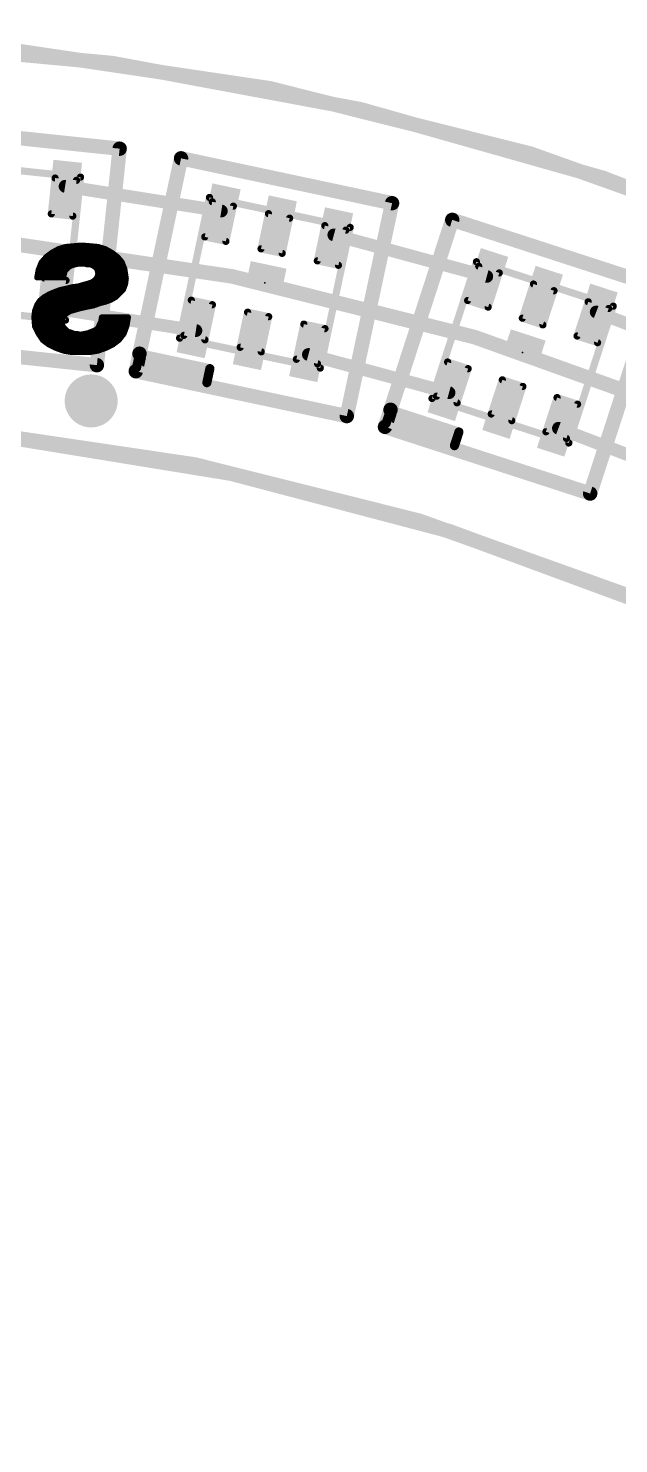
# Model space of a CAD drawing. Extents: x -10 to 92, y -62 to 76.
# Drawn here: x 42.18 to 50.39, y 56.62 to 76.3 of the extents above; entities that cross this region are included whole.
import ezdxf

# ---------------------------------------------------------------- set-up
doc = ezdxf.new("R2010")
doc.units = 0
for name, color, linetype in [('1', 12, 'CONTINUOUS'), ('16', 132, 'CONTINUOUS'), ('18', 110, 'CONTINUOUS'), ('20', 53, 'CONTINUOUS'), ('21', 41, 'CONTINUOUS'), ('22', 40, 'CONTINUOUS'), ('23', 53, 'CONTINUOUS'), ('51', 53, 'CONTINUOUS')]:
    doc.layers.add(name, color=color, linetype=linetype)

# ---------------------------------------------------------------- blocks, each defined once
blk = doc.blocks.new('RECT')
blk.add_solid([(-0.5, -0.5), (0.5, -0.5), (-0.5, 0.5), (0.5, 0.5)])
blk = doc.blocks.new('ROUNDV')
at = {"const_width": 0.5}
blk.add_lwpolyline([(0, -0.25, 1), (0, 0.25, 1), (0, -0.25)], format="xyb", dxfattribs=at)

msp = doc.modelspace()

# ---------------------------------------------------------------- linework, layer by layer
at = {"layer": '1'}
for points, const_width in [([(38.1, 76.2, 2.4142), (76.2, 38.1)], 0.2032), ([(76.2, 38.1, 0.4142), (38.1, 76.2)], 0.2032), ([(42.6973, 74.1481, 1), (42.6834, 74.0603)], 0.0889), ([(44.8558, 73.7172, 1), (44.8697, 73.805)], 0.0889), ([(38.1, 73.533, 2.4142), (73.533, 38.1)], 0.2032), ([(73.533, 38.1, 0.4142), (38.1, 73.533)], 0.2032), ([(46.4394, 73.4714, 1), (46.4161, 73.3856)], 0.0889), ([(48.5427, 72.8084, 1), (48.5659, 72.8941)], 0.0889), ([(42.5196, 72.4574, 1), (42.5057, 72.3696)], 0.0889), ([(50.0919, 72.3983, 1), (50.0601, 72.3153)], 0.0889), ([(44.5024, 72.0544, 1), (44.5162, 72.1422)], 0.0889), ([(46.086, 71.8085, 1), (46.0627, 71.7227)], 0.0889), ([(48.0173, 71.1916, 1), (48.0406, 71.2773)], 0.0889), ([(49.5665, 70.7815, 1), (49.5348, 70.6985)], 0.0889)]:
    msp.add_lwpolyline(points, format="xyb", dxfattribs=dict(at, const_width=const_width))
at = {"layer": '1', "const_width": 0.1778}
for points in [[(44.8627, 73.7611), (42.6903, 74.1042)], [(48.5543, 72.8513), (46.4278, 73.4285)], [(44.5093, 72.0983), (42.5126, 72.4135)], [(50.076, 72.3568), (52.1294, 71.5717)], [(46.0743, 71.7656), (48.029, 71.2345)], [(51.4379, 70.0186), (49.5507, 70.74)]]:
    msp.add_lwpolyline(points, dxfattribs=at)
at = {"layer": '16', "const_width": 0.2032}
msp.add_lwpolyline([(0, 38.1, 2.4142), (38.1, 76.2)], format="xyb", dxfattribs=at)
at = {"layer": '20', "const_width": 0.2032}
for points in [[(62.3824, 67.4624, 0.359), (13.8176, 67.4624)], [(70.612, 41.91, 0.3492), (41.91, 70.612)]]:
    msp.add_lwpolyline(points, format="xyb", dxfattribs=at)
at = {"layer": '21'}
for points, const_width in [([(38.1, 0, 1), (38.1, 76.2, 1), (38.1, 0)], 0.2032), ([(43.4989, 74.6225, 1), (43.3995, 74.633)], 0.1), ([(43.444, 74.578, 1), (43.4544, 74.6775)], 0.1), ([(44.3132, 74.5425, 1), (44.2924, 74.4447)], 0.1), ([(44.3517, 74.4832, 1), (44.2539, 74.504)], 0.1), ([(47.2861, 73.8594, 1), (47.1883, 73.8802)], 0.1), ([(47.2268, 73.8209, 1), (47.2476, 73.9187)], 0.1), ([(48.0894, 73.6857, 1), (48.0585, 73.5906)], 0.1), ([(48.1215, 73.6227, 1), (48.0264, 73.6536)], 0.1), ([(43.7743, 71.7669, 1), (43.6765, 71.7876)], 0.1), ([(43.732, 71.8083, 1), (43.7188, 71.7462)], 0.0635), ([(43.7565, 71.7706, 1), (43.6944, 71.7838)], 0.0635), ([(43.0831, 71.6226, 1), (43.1825, 71.6121)], 0.1), ([(43.1276, 71.5676, 1), (43.138, 71.6671)], 0.1), ([(43.6904, 71.6127, 1), (43.6772, 71.5506)], 0.0635), ([(43.6765, 71.7876, 1), (43.7743, 71.7669)], 0.1), ([(43.809, 71.6897, 1), (43.7958, 71.6276)], 0.0635), ([(43.6838, 71.5816, 1), (43.663, 71.4838)], 0.1), ([(43.6245, 71.5431, 1), (43.7223, 71.5223)], 0.1), ([(43.6528, 71.5882, 1), (43.7149, 71.575)], 0.0635), ([(44.6517, 71.4781, 1), (44.7138, 71.4649)], 0.0635), ([(44.7138, 71.4649, 1), (44.6517, 71.4781)], 0.0635), ([(44.7346, 71.5627, 1), (44.6725, 71.5759)], 0.0635), ([(44.6762, 71.4405, 1), (44.6894, 71.5026)], 0.0635), ([(44.697, 71.5383, 1), (44.7102, 71.6004)], 0.0635), ([(44.6309, 71.3803, 1), (44.693, 71.3671)], 0.0635), ([(44.6554, 71.3426, 1), (44.6686, 71.4048)], 0.0635), ([(47.1683, 71.0126, 1), (47.2634, 70.9817)], 0.1), ([(47.2634, 70.9817, 1), (47.1683, 71.0126)], 0.1), ([(47.2256, 71.0273, 1), (47.206, 70.9669)], 0.0635), ([(47.246, 70.9873, 1), (47.1856, 71.0069)], 0.0635), ([(38.1, 5.334, 1), (38.1, 70.866, 1), (38.1, 5.334)], 0.2032), ([(46.559, 70.9194, 1), (46.6568, 70.8986)], 0.1), ([(46.5975, 70.8601, 1), (46.6183, 70.9579)], 0.1), ([(47.154, 70.8069, 1), (47.1231, 70.7118)], 0.1), ([(47.1638, 70.8371, 1), (47.1442, 70.7767)], 0.0635), ([(47.2898, 70.9013, 1), (47.2702, 70.8409)], 0.0635), ([(47.091, 70.7748, 1), (47.1861, 70.7439)], 0.1), ([(47.1238, 70.8167, 1), (47.1842, 70.7971)], 0.0635), ([(48.1971, 70.6783, 1), (48.1367, 70.6979)], 0.0635), ([(48.1571, 70.6579, 1), (48.1767, 70.7183)], 0.0635), ([(48.0749, 70.5077, 1), (48.1353, 70.4881)], 0.0635), ([(48.0953, 70.4677, 1), (48.1149, 70.5281)], 0.0635), ([(48.1058, 70.6028, 1), (48.1662, 70.5832)], 0.0635), ([(48.1662, 70.5832, 1), (48.1058, 70.6028)], 0.0635), ([(48.1262, 70.5628, 1), (48.1458, 70.6232)], 0.0635), ([(49.9442, 69.8477, 1), (50.0393, 69.8168)], 0.1), ([(49.9763, 69.7847, 1), (50.0072, 69.8798)], 0.1)]:
    msp.add_lwpolyline(points, format="xyb", dxfattribs=dict(at, const_width=const_width))
for points, const_width in [([(43.4492, 74.6278), (40.4656, 74.9413)], 0.2), ([(43.1328, 71.6173), (43.4492, 74.6278)], 0.2), ([(44.3028, 74.4936), (43.7254, 71.7772)], 0.2), ([(47.2372, 73.8698), (44.3028, 74.4936)], 0.2), ([(46.6079, 70.909), (47.2372, 73.8698)], 0.2), ([(48.074, 73.6382), (47.2158, 70.9971)], 0.2), ([(50.9271, 72.7111), (48.074, 73.6382)], 0.2), ([(49.9917, 69.8323), (50.9271, 72.7111)], 0.2), ([(40.1492, 71.9309), (43.1328, 71.6173)], 0.2), ([(43.7254, 71.7772), (43.6734, 71.5327)], 0.2), ([(43.6838, 71.5816), (43.7254, 71.7772)], 0.127), ([(43.7254, 71.7772), (44.7036, 71.5693)], 0.127), ([(44.662, 71.3737), (43.6838, 71.5816)], 0.127), ([(43.8024, 71.6586), (44.6828, 71.4715)], 0.127), ([(43.6734, 71.5327), (46.6079, 70.909)], 0.2), ([(44.6828, 71.4715), (44.662, 71.3737)], 0.127), ([(44.7036, 71.5693), (44.6828, 71.4715)], 0.127), ([(47.2158, 70.9971), (47.1386, 70.7593)], 0.2), ([(47.154, 70.8069), (47.2158, 70.9971)], 0.127), ([(47.2158, 70.9971), (48.1669, 70.6881)], 0.127), ([(47.1386, 70.7593), (49.9917, 69.8323)], 0.2), ([(48.1051, 70.4979), (47.154, 70.8069)], 0.127), ([(47.28, 70.8711), (48.136, 70.593)], 0.127), ([(48.1669, 70.6881), (48.136, 70.593)], 0.127), ([(48.136, 70.593), (48.1051, 70.4979)], 0.127)]:
    msp.add_lwpolyline(points, dxfattribs=dict(at, const_width=const_width))
at = {"layer": '22', "const_width": 0.0762}
for points in [[(42.509, 73.185), (42.429, 73.125)], [(42.599, 73.235), (42.509, 73.185)], [(42.5868, 73.2282), (43.2612, 73.2282)], [(42.699, 73.265), (42.599, 73.235)], [(42.919, 73.285), (42.699, 73.265)], [(43.039, 73.275), (42.919, 73.285)], [(43.149, 73.265), (43.039, 73.275)], [(43.249, 73.235), (43.149, 73.265)], [(43.339, 73.185), (43.249, 73.235)], [(43.419, 73.125), (43.339, 73.185)], [(42.359, 73.045), (42.319, 72.945)], [(42.3408, 72.9996), (42.7782, 72.9996)], [(42.429, 73.125), (42.359, 73.045)], [(42.386, 73.0758), (43.4612, 73.0758)], [(42.465, 73.152), (43.383, 73.152)], [(42.689, 72.925), (42.749, 72.985)], [(42.749, 72.985), (42.789, 73.005)], [(42.789, 73.005), (42.829, 73.015)], [(42.829, 73.015), (42.879, 73.025)], [(42.879, 73.025), (42.969, 73.025)], [(42.969, 73.025), (42.999, 73.015)], [(42.999, 73.015), (43.039, 73.015)], [(43.039, 73.015), (43.069, 73.005)], [(43.069, 73.005), (43.129, 72.965)], [(43.0771, 72.9996), (43.5012, 72.9996)], [(43.479, 73.055), (43.419, 73.125)], [(43.519, 72.955), (43.479, 73.055)], [(42.319, 72.945), (42.299, 72.835)], [(42.299, 72.835), (42.669, 72.835)], [(42.3012, 72.8472), (42.6714, 72.8472)], [(42.3151, 72.9234), (42.6886, 72.9234)], [(42.669, 72.835), (42.679, 72.885)], [(42.679, 72.885), (42.689, 72.925)], [(43.109, 72.805), (43.069, 72.775)], [(43.139, 72.845), (43.109, 72.805)], [(43.129, 72.965), (43.139, 72.935)], [(43.139, 72.935), (43.149, 72.895)], [(43.149, 72.895), (43.139, 72.845)], [(43.1394, 72.8472), (43.5356, 72.8472)], [(43.1419, 72.9234), (43.5239, 72.9234)], [(43.539, 72.825), (43.519, 72.955)], [(43.529, 72.745), (43.539, 72.825)], [(42.469, 72.605), (42.399, 72.565)], [(42.539, 72.635), (42.469, 72.605)], [(42.5007, 72.6186), (43.4526, 72.6186)], [(42.619, 72.665), (42.539, 72.635)], [(42.709, 72.685), (42.619, 72.665)], [(42.789, 72.705), (42.709, 72.685)], [(42.7482, 72.6948), (43.5102, 72.6948)], [(42.869, 72.715), (42.789, 72.705)], [(43.009, 72.755), (42.869, 72.715)], [(43.069, 72.775), (43.009, 72.755)], [(43.057, 72.771), (43.5323, 72.771)], [(43.399, 72.565), (43.499, 72.665)], [(43.499, 72.665), (43.529, 72.745)], [(42.299, 72.455), (42.269, 72.375)], [(42.339, 72.515), (42.299, 72.455)], [(42.3065, 72.4662), (43.1455, 72.4662)], [(42.399, 72.565), (42.339, 72.515)], [(42.3719, 72.5424), (43.3595, 72.5424)], [(42.759, 72.365), (42.899, 72.405)], [(42.899, 72.405), (42.989, 72.425)], [(42.989, 72.425), (43.089, 72.445)], [(43.089, 72.445), (43.169, 72.475)], [(43.169, 72.475), (43.249, 72.495)], [(43.249, 72.495), (43.329, 72.525)], [(43.329, 72.525), (43.399, 72.565)], [(42.269, 72.375), (42.259, 72.285)], [(42.259, 72.285), (42.269, 72.155)], [(42.2622, 72.3138), (42.6878, 72.3138)], [(42.2626, 72.2376), (42.6497, 72.2376)], [(42.2746, 72.39), (42.8465, 72.39)], [(42.649, 72.235), (42.659, 72.275)], [(42.649, 72.185), (42.649, 72.235)], [(42.659, 72.275), (42.679, 72.305)], [(42.679, 72.305), (42.709, 72.335)], [(42.709, 72.335), (42.759, 72.365)], [(43.189, 72.225), (43.169, 72.185)], [(43.199, 72.285), (43.189, 72.225)], [(43.1911, 72.2376), (43.5611, 72.2376)], [(43.569, 72.285), (43.199, 72.285)], [(43.549, 72.165), (43.569, 72.285)], [(42.2685, 72.1614), (42.6608, 72.1614)], [(42.269, 72.155), (42.319, 72.055)], [(42.3039, 72.0852), (42.7288, 72.0852)], [(42.319, 72.055), (42.379, 71.965)], [(42.3497, 72.009), (43.4732, 72.009)], [(42.669, 72.145), (42.649, 72.185)], [(42.729, 72.085), (42.669, 72.145)], [(42.769, 72.075), (42.729, 72.085)], [(42.819, 72.055), (42.769, 72.075)], [(42.859, 72.055), (42.819, 72.055)], [(42.899, 72.045), (42.859, 72.055)], [(42.959, 72.055), (42.899, 72.045)], [(43.009, 72.065), (42.959, 72.055)], [(43.109, 72.105), (43.009, 72.065)], [(43.0595, 72.0852), (43.52, 72.0852)], [(43.149, 72.135), (43.109, 72.105)], [(43.169, 72.185), (43.149, 72.135)], [(43.1596, 72.1614), (43.5477, 72.1614)], [(43.439, 71.965), (43.509, 72.055)], [(43.509, 72.055), (43.549, 72.165)], [(42.379, 71.965), (42.459, 71.905)], [(42.4219, 71.9328), (43.3961, 71.9328)], [(42.459, 71.905), (42.559, 71.855)], [(42.5558, 71.8566), (43.2622, 71.8566)], [(42.559, 71.855), (42.669, 71.815)], [(42.669, 71.815), (42.789, 71.795)], [(43.029, 71.795), (43.149, 71.815)], [(43.149, 71.815), (43.259, 71.855)], [(43.259, 71.855), (43.359, 71.905)], [(43.359, 71.905), (43.439, 71.965)], [(42.789, 71.795), (43.029, 71.795)]]:
    msp.add_lwpolyline(points, dxfattribs=at)
at = {"layer": '22', "const_width": 0.0381}
for points in [[(42.4997, 73.2017, 1), (42.5183, 73.1683)], [(42.5204, 73.1698, 1), (42.4976, 73.2002)], [(42.5868, 73.2472, 1), (42.5868, 73.2092)], [(42.5935, 73.2532, 1), (42.6045, 73.2168)], [(42.6083, 73.2183, 1), (42.5897, 73.2517)], [(42.6973, 73.284, 1), (42.7007, 73.246)], [(42.7045, 73.2468, 1), (42.6935, 73.2832)], [(42.9206, 73.304, 1), (42.9174, 73.266)], [(42.9207, 73.266, 1), (42.9173, 73.304)], [(43.0407, 73.294, 1), (43.0373, 73.256)], [(43.0374, 73.256, 1), (43.0406, 73.294)], [(43.1545, 73.2832, 1), (43.1435, 73.2468)], [(43.1473, 73.246, 1), (43.1507, 73.284)], [(43.2583, 73.2517, 1), (43.2397, 73.2183)], [(43.2435, 73.2168, 1), (43.2545, 73.2532)], [(43.2612, 73.2092, 1), (43.2612, 73.2472)], [(43.3504, 73.2002, 1), (43.3276, 73.1698)], [(43.3297, 73.1683, 1), (43.3483, 73.2017)], [(42.3408, 73.0186, 1), (42.3408, 72.9806)], [(42.3447, 73.0575, 1), (42.3733, 73.0325)], [(42.3767, 73.0379, 1), (42.3413, 73.0521)], [(42.386, 73.0948, 1), (42.386, 73.0568)], [(42.4176, 73.1402, 1), (42.4404, 73.1098)], [(42.4433, 73.1125, 1), (42.4147, 73.1375)], [(42.465, 73.171, 1), (42.465, 73.133)], [(42.7405, 73.002, 1), (42.7575, 72.968)], [(42.7625, 72.9715, 1), (42.7355, 72.9985)], [(42.7844, 73.0235, 1), (42.7936, 72.9865)], [(42.7782, 72.9806, 1), (42.7782, 73.0186)], [(42.7975, 72.988, 1), (42.7805, 73.022)], [(42.8253, 73.0337, 1), (42.8327, 72.9963)], [(42.8336, 72.9965, 1), (42.8244, 73.0335)], [(42.879, 73.044, 1), (42.879, 73.006)], [(42.8827, 73.0063, 1), (42.8753, 73.0437)], [(42.975, 73.0431, 1), (42.963, 73.0069)], [(42.969, 73.006, 1), (42.969, 73.044)], [(42.999, 73.034, 1), (42.999, 72.996)], [(42.993, 72.9969, 1), (43.005, 73.0331)], [(43.045, 73.0331, 1), (43.033, 72.9969)], [(43.039, 72.996, 1), (43.039, 73.034)], [(43.0796, 73.0209, 1), (43.0584, 72.9891)], [(43.0771, 73.0186, 1), (43.0771, 72.9806)], [(43.063, 72.9869, 1), (43.075, 73.0231)], [(43.383, 73.133, 1), (43.383, 73.171)], [(43.4335, 73.1374, 1), (43.4045, 73.1126)], [(43.4076, 73.1098, 1), (43.4304, 73.1402)], [(43.4967, 73.0621, 1), (43.4613, 73.0479)], [(43.4612, 73.0568, 1), (43.4612, 73.0948)], [(43.4645, 73.0426, 1), (43.4935, 73.0674)], [(43.5012, 72.9806, 1), (43.5012, 73.0186)], [(42.299, 72.8541, 1), (42.299, 72.816)], [(42.2803, 72.8384, 1), (42.3177, 72.8316)], [(42.3012, 72.8662, 1), (42.3012, 72.8282)], [(42.3151, 72.9424, 1), (42.3151, 72.9044)], [(42.3013, 72.9521, 1), (42.3367, 72.9379)], [(42.3377, 72.9416, 1), (42.3003, 72.9484)], [(42.6503, 72.8387, 1), (42.6877, 72.8313)], [(42.6605, 72.8896, 1), (42.6975, 72.8804)], [(42.6977, 72.8813, 1), (42.6603, 72.8887)], [(42.669, 72.816, 1), (42.669, 72.8541)], [(42.6755, 72.9385, 1), (42.7025, 72.9115)], [(42.7075, 72.9204, 1), (42.6705, 72.9296)], [(42.6714, 72.8282, 1), (42.6714, 72.8662)], [(42.6886, 72.9044, 1), (42.6886, 72.9424)], [(43.0938, 72.8164, 1), (43.1242, 72.7936)], [(43.1204, 72.7898, 1), (43.0976, 72.8202)], [(43.1471, 72.971, 1), (43.1109, 72.959)], [(43.1184, 72.9491, 1), (43.1396, 72.9809)], [(43.1575, 72.9396, 1), (43.1205, 72.9304)], [(43.1203, 72.8487, 1), (43.1577, 72.8413)], [(43.1394, 72.8662, 1), (43.1394, 72.8282)], [(43.1209, 72.929, 1), (43.1571, 72.941)], [(43.1419, 72.9424, 1), (43.1419, 72.9044)], [(43.1542, 72.8336, 1), (43.1238, 72.8564)], [(43.1677, 72.8913, 1), (43.1303, 72.8987)], [(43.1305, 72.8904, 1), (43.1675, 72.8996)], [(43.5378, 72.9579, 1), (43.5002, 72.9521)], [(43.5013, 72.9479, 1), (43.5367, 72.9621)], [(43.5579, 72.8226, 1), (43.5201, 72.8274)], [(43.5202, 72.8221, 1), (43.5578, 72.8279)], [(43.5239, 72.9044, 1), (43.5239, 72.9424)], [(43.5356, 72.8282, 1), (43.5356, 72.8662)], [(42.4615, 72.6225, 1), (42.4765, 72.5875)], [(42.4785, 72.5885, 1), (42.4595, 72.6215)], [(42.5007, 72.6376, 1), (42.5007, 72.5996)], [(42.5323, 72.6528, 1), (42.5457, 72.6172)], [(42.5465, 72.6175, 1), (42.5315, 72.6525)], [(42.6149, 72.6836, 1), (42.6231, 72.6464)], [(42.6257, 72.6472, 1), (42.6123, 72.6828)], [(42.7044, 72.7035, 1), (42.7136, 72.6665)], [(42.7131, 72.6664, 1), (42.7049, 72.7036)], [(42.7482, 72.7138, 1), (42.7482, 72.6758)], [(42.7866, 72.7239, 1), (42.7914, 72.6861)], [(42.7936, 72.6865, 1), (42.7844, 72.7235)], [(42.8638, 72.7333, 1), (42.8742, 72.6967)], [(42.8714, 72.6961, 1), (42.8666, 72.7339)], [(43.003, 72.7731, 1), (43.015, 72.7369)], [(43.0142, 72.7367, 1), (43.0038, 72.7733)], [(43.057, 72.79, 1), (43.057, 72.752)], [(43.0576, 72.7902, 1), (43.0804, 72.7598)], [(43.075, 72.7569, 1), (43.063, 72.7931)], [(43.4526, 72.5996, 1), (43.4526, 72.6376)], [(43.4812, 72.6717, 1), (43.5168, 72.6583)], [(43.5125, 72.6515, 1), (43.4855, 72.6785)], [(43.5101, 72.7474, 1), (43.5479, 72.7426)], [(43.5102, 72.6758, 1), (43.5102, 72.7138)], [(43.5468, 72.7383, 1), (43.5112, 72.7517)], [(43.5323, 72.752, 1), (43.5323, 72.79)], [(42.2831, 72.4656, 1), (42.3149, 72.4444)], [(42.3168, 72.4483, 1), (42.2812, 72.4617)], [(42.3065, 72.4852, 1), (42.3065, 72.4472)], [(42.3268, 72.5296, 1), (42.3512, 72.5004)], [(42.3549, 72.5044, 1), (42.3231, 72.5256)], [(42.3719, 72.5614, 1), (42.3719, 72.5234)], [(42.3895, 72.5815, 1), (42.4085, 72.5485)], [(42.4112, 72.5504, 1), (42.3868, 72.5796)], [(42.8949, 72.4236, 1), (42.9031, 72.3864)], [(42.9042, 72.3867, 1), (42.8938, 72.4233)], [(42.9853, 72.4437, 1), (42.9927, 72.4063)], [(42.9931, 72.4064, 1), (42.9849, 72.4436)], [(43.0823, 72.4628, 1), (43.0957, 72.4272)], [(43.0927, 72.4263, 1), (43.0853, 72.4637)], [(43.1455, 72.4472, 1), (43.1455, 72.4852)], [(43.1644, 72.4935, 1), (43.1736, 72.4565)], [(43.1757, 72.4572, 1), (43.1623, 72.4928)], [(43.2423, 72.5128, 1), (43.2557, 72.4772)], [(43.2536, 72.4765, 1), (43.2444, 72.5135)], [(43.3195, 72.5415, 1), (43.3385, 72.5085)], [(43.3357, 72.5072, 1), (43.3223, 72.5428)], [(43.3595, 72.5234, 1), (43.3595, 72.5614)], [(43.3855, 72.5785, 1), (43.4125, 72.5515)], [(43.4085, 72.5485, 1), (43.3895, 72.5815)], [(42.278, 72.2865, 1), (42.24, 72.2835)], [(42.2401, 72.2871, 1), (42.2779, 72.2829)], [(42.2622, 72.3328, 1), (42.2622, 72.2948)], [(42.2626, 72.2566, 1), (42.2626, 72.2186)], [(42.2512, 72.3817, 1), (42.2868, 72.3683)], [(42.2879, 72.3729, 1), (42.2501, 72.3771)], [(42.2746, 72.409, 1), (42.2746, 72.371)], [(42.6305, 72.2396, 1), (42.6675, 72.2304)], [(42.6681, 72.235, 1), (42.63, 72.235)], [(42.6431, 72.2856, 1), (42.6749, 72.2644)], [(42.6775, 72.2704, 1), (42.6405, 72.2796)], [(42.6497, 72.2186, 1), (42.6497, 72.2566)], [(42.6655, 72.3185, 1), (42.6925, 72.2915)], [(42.6949, 72.2944, 1), (42.6631, 72.3156)], [(42.6878, 72.2948, 1), (42.6878, 72.3328)], [(42.6992, 72.3513, 1), (42.7188, 72.3187)], [(42.7225, 72.3215, 1), (42.6955, 72.3485)], [(42.7538, 72.3833, 1), (42.7642, 72.3467)], [(42.7688, 72.3487, 1), (42.7492, 72.3813)], [(42.8465, 72.371, 1), (42.8465, 72.409)], [(43.1702, 72.2281, 1), (43.2078, 72.2219)], [(43.206, 72.2165, 1), (43.172, 72.2335)], [(43.1911, 72.2566, 1), (43.1911, 72.2186)], [(43.199, 72.304, 1), (43.199, 72.266)], [(43.2178, 72.2819, 1), (43.1802, 72.2881)], [(43.5878, 72.2819, 1), (43.5502, 72.2881)], [(43.5611, 72.2186, 1), (43.5611, 72.2566)], [(43.569, 72.266, 1), (43.569, 72.304)], [(42.2685, 72.1804, 1), (42.2685, 72.1424)], [(42.286, 72.1635, 1), (42.252, 72.1465)], [(42.25, 72.1535, 1), (42.288, 72.1565)], [(42.3039, 72.1042, 1), (42.3039, 72.0662)], [(42.3349, 72.0656, 1), (42.3031, 72.0444)], [(42.302, 72.0465, 1), (42.336, 72.0635)], [(42.3497, 72.028, 1), (42.3497, 71.99)], [(42.666, 72.1935, 1), (42.632, 72.1765)], [(42.63, 72.185, 1), (42.6681, 72.185)], [(42.6825, 72.1585, 1), (42.6555, 72.1315)], [(42.652, 72.1365, 1), (42.686, 72.1535)], [(42.6608, 72.1424, 1), (42.6608, 72.1804)], [(42.7336, 72.1035, 1), (42.7244, 72.0665)], [(42.7155, 72.0715, 1), (42.7425, 72.0985)], [(42.7288, 72.0662, 1), (42.7288, 72.1042)], [(42.7761, 72.0927, 1), (42.7619, 72.0573)], [(42.7644, 72.0565, 1), (42.7736, 72.0935)], [(42.819, 72.074, 1), (42.819, 72.036)], [(42.8119, 72.0373, 1), (42.8261, 72.0727)], [(42.8636, 72.0735, 1), (42.8544, 72.0365)], [(42.859, 72.036, 1), (42.859, 72.074)], [(42.8959, 72.0638, 1), (42.9021, 72.0262)], [(42.8944, 72.0265, 1), (42.9036, 72.0635)], [(42.9553, 72.0737, 1), (42.9627, 72.0363)], [(42.9621, 72.0362, 1), (42.9559, 72.0738)], [(43.0019, 72.0827, 1), (43.0161, 72.0473)], [(43.0127, 72.0463, 1), (43.0053, 72.0837)], [(43.0595, 72.1042, 1), (43.0595, 72.0662)], [(43.0976, 72.1202, 1), (43.1204, 72.0898)], [(43.1161, 72.0873, 1), (43.1019, 72.1227)], [(43.1313, 72.1421, 1), (43.1667, 72.1279)], [(43.1604, 72.1198, 1), (43.1376, 72.1502)], [(43.1596, 72.1804, 1), (43.1596, 72.1424)], [(43.152, 72.1935, 1), (43.186, 72.1765)], [(43.1867, 72.1779, 1), (43.1513, 72.1921)], [(43.4732, 71.99, 1), (43.4732, 72.028)], [(43.4911, 72.0615, 1), (43.5269, 72.0485)], [(43.524, 72.0433, 1), (43.494, 72.0667)], [(43.52, 72.0662, 1), (43.52, 72.1042)], [(43.5302, 72.1681, 1), (43.5678, 72.1619)], [(43.5669, 72.1585, 1), (43.5311, 72.1715)], [(43.5477, 72.1424, 1), (43.5477, 72.1804)], [(42.3904, 71.9802, 1), (42.3676, 71.9498)], [(42.3631, 71.9544, 1), (42.3949, 71.9756)], [(42.4219, 71.9518, 1), (42.4219, 71.9138)], [(42.4675, 71.922, 1), (42.4505, 71.888)], [(42.4476, 71.8898, 1), (42.4704, 71.9202)], [(42.5558, 71.8756, 1), (42.5558, 71.8376)], [(42.5655, 71.8729, 1), (42.5525, 71.8371)], [(42.5505, 71.838, 1), (42.5675, 71.872)], [(42.6721, 71.8338, 1), (42.6659, 71.7962)], [(42.6625, 71.7971, 1), (42.6755, 71.8329)], [(43.1425, 71.8329, 1), (43.1555, 71.7971)], [(43.1521, 71.7962, 1), (43.1459, 71.8338)], [(43.2505, 71.872, 1), (43.2675, 71.838)], [(43.2655, 71.8371, 1), (43.2525, 71.8729)], [(43.2622, 71.8376, 1), (43.2622, 71.8756)], [(43.3476, 71.9202, 1), (43.3704, 71.8898)], [(43.3675, 71.888, 1), (43.3505, 71.922)], [(43.3961, 71.9138, 1), (43.3961, 71.9518)], [(43.424, 71.9767, 1), (43.454, 71.9533)], [(43.4504, 71.9498, 1), (43.4276, 71.9802)], [(42.789, 71.814, 1), (42.789, 71.776)], [(42.7859, 71.7762, 1), (42.7921, 71.8138)], [(43.0259, 71.8138, 1), (43.0321, 71.7762)], [(43.029, 71.776, 1), (43.029, 71.814)]]:
    msp.add_lwpolyline(points, format="xyb", dxfattribs=at)
at = {"layer": '23'}
for p in [(45.4685, 72.7634), (49.0525, 71.7956)]:
    msp.add_point(p, dxfattribs=at)
at = {"layer": '51', "const_width": 0.1}
for points in [[(40.9159, 74.4416), (42.9049, 74.2325)], [(42.4993, 73.7221), (42.5516, 74.2194)], [(42.5516, 74.2194), (42.85, 74.188)], [(42.9049, 74.2325), (42.6959, 72.2434)], [(42.85, 74.188), (42.7977, 73.6907)], [(44.2825, 71.9931), (44.6983, 73.9494)], [(44.7368, 73.8901), (44.6329, 73.4011)], [(44.6983, 73.9494), (46.6546, 73.5336)], [(45.0303, 73.8278), (44.7368, 73.8901)], [(44.9263, 73.3387), (45.0303, 73.8278)], [(42.7977, 73.6907), (42.4993, 73.7221)], [(45.4154, 73.2347), (45.5193, 73.7238)], [(45.5193, 73.7238), (45.8128, 73.6614)], [(45.8128, 73.6614), (45.7088, 73.1724)], [(44.6329, 73.4011), (44.9263, 73.3387)], [(46.1979, 73.0684), (46.3019, 73.5575)], [(46.6546, 73.5336), (46.2388, 71.5773)], [(46.3019, 73.5575), (46.5953, 73.4951)], [(46.5953, 73.4951), (46.4913, 73.006)], [(45.7088, 73.1724), (45.4154, 73.2347)], [(46.4913, 73.006), (46.1979, 73.0684)], [(47.7924, 71.1536), (48.4104, 73.0557)], [(48.4425, 72.9927), (48.288, 72.5172)], [(48.4104, 73.0557), (50.3126, 72.4377)], [(48.7279, 72.9), (48.4425, 72.9927)], [(42.4053, 72.827), (42.353, 72.3298)], [(42.7036, 72.7957), (42.4053, 72.827)], [(42.6514, 72.2984), (42.7036, 72.7957)], [(48.5734, 72.4245), (48.7279, 72.9)], [(49.0489, 72.27), (49.2034, 72.7455)], [(49.2034, 72.7455), (49.4887, 72.6528)], [(49.4887, 72.6528), (49.3342, 72.1773)], [(42.6959, 72.2434), (40.7068, 72.4525)], [(44.4457, 72.5207), (44.3418, 72.0317)], [(44.7392, 72.4584), (44.4457, 72.5207)], [(44.6352, 71.9693), (44.7392, 72.4584)], [(48.288, 72.5172), (48.5734, 72.4245)], [(50.3126, 72.4377), (49.6945, 70.5356)], [(49.8097, 72.0228), (49.9642, 72.4983)], [(49.9642, 72.4983), (50.2495, 72.4056)], [(50.2495, 72.4056), (50.095, 71.93)], [(42.353, 72.3298), (42.6514, 72.2984)], [(45.2283, 72.3544), (45.1243, 71.8653)], [(45.5217, 72.292), (45.2283, 72.3544)], [(45.4177, 71.803), (45.5217, 72.292)], [(46.0108, 72.1881), (45.9068, 71.699)], [(46.3042, 72.1257), (46.0108, 72.1881)], [(49.3342, 72.1773), (49.0489, 72.27)], [(46.2388, 71.5773), (44.2825, 71.9931)], [(44.3418, 72.0317), (44.6352, 71.9693)], [(46.2003, 71.6366), (46.3042, 72.1257)], [(50.095, 71.93), (49.8097, 72.0228)], [(45.1243, 71.8653), (45.4177, 71.803)], [(45.9068, 71.699), (46.2003, 71.6366)], [(48.0099, 71.6612), (47.8554, 71.1857)], [(48.2952, 71.5685), (48.0099, 71.6612)], [(48.1407, 71.093), (48.2952, 71.5685)], [(48.7708, 71.414), (48.6163, 70.9385)], [(49.0561, 71.3213), (48.7708, 71.414)], [(48.9016, 70.8458), (49.0561, 71.3213)], [(49.6945, 70.5356), (47.7924, 71.1536)], [(47.8554, 71.1857), (48.1407, 71.093)], [(49.5316, 71.1668), (49.3771, 70.6913)], [(49.8169, 71.0741), (49.5316, 71.1668)], [(49.6624, 70.5986), (49.8169, 71.0741)], [(48.6163, 70.9385), (48.9016, 70.8458)], [(49.3771, 70.6913), (49.6624, 70.5986)]]:
    msp.add_lwpolyline(points, dxfattribs=at)
at = {"layer": '51', "const_width": 0.05}
for points in [[(42.5542, 74.2442, 1), (42.549, 74.1945)], [(42.5765, 74.2167, 1), (42.5267, 74.222)], [(42.8748, 74.1854, 1), (42.8251, 74.1906)], [(42.8473, 74.1631, 1), (42.8526, 74.2129)], [(42.9298, 74.2299, 1), (42.88, 74.2351)], [(42.9023, 74.2076, 1), (42.9075, 74.2574)], [(44.7035, 73.9739, 1), (44.6931, 73.925)], [(44.7228, 73.9442, 1), (44.6738, 73.9546)], [(44.742, 73.9146, 1), (44.7316, 73.8657)], [(44.7613, 73.8849, 1), (44.7124, 73.8953)], [(45.0547, 73.8226, 1), (45.0058, 73.833)], [(45.0251, 73.8033, 1), (45.0355, 73.8522)], [(42.5019, 73.747, 1), (42.4967, 73.6972)], [(42.4745, 73.7247, 1), (42.5242, 73.7195)], [(42.7728, 73.6933, 1), (42.8226, 73.6881)], [(42.7951, 73.6659, 1), (42.8003, 73.7156)], [(45.5245, 73.7483, 1), (45.5141, 73.6994)], [(45.5438, 73.7186, 1), (45.4949, 73.729)], [(45.8372, 73.6562, 1), (45.7883, 73.6666)], [(45.8076, 73.637, 1), (45.818, 73.6859)], [(44.6381, 73.4255, 1), (44.6277, 73.3766)], [(44.6084, 73.4063, 1), (44.6573, 73.3959)], [(46.307, 73.5819, 1), (46.2967, 73.533)], [(46.3263, 73.5523, 1), (46.2774, 73.5627)], [(46.6198, 73.4899, 1), (46.5708, 73.5003)], [(46.5901, 73.4706, 1), (46.6005, 73.5196)], [(46.6791, 73.5284, 1), (46.6301, 73.5388)], [(46.6494, 73.5092, 1), (46.6598, 73.5581)], [(44.9018, 73.3439, 1), (44.9508, 73.3335)], [(44.9211, 73.3142, 1), (44.9315, 73.3631)], [(45.4206, 73.2592, 1), (45.4102, 73.2103)], [(45.3909, 73.2399, 1), (45.4398, 73.2295)], [(45.7036, 73.1479, 1), (45.714, 73.1968)], [(45.6844, 73.1776, 1), (45.7333, 73.1672)], [(46.2031, 73.0929, 1), (46.1927, 73.0439)], [(46.1734, 73.0736, 1), (46.2223, 73.0632)], [(46.4669, 73.0112, 1), (46.5158, 73.0008)], [(46.4861, 72.9816, 1), (46.4965, 73.0305)], [(48.4182, 73.0795, 1), (48.4027, 73.0319)], [(48.4342, 73.048, 1), (48.3867, 73.0634)], [(48.4503, 73.0165, 1), (48.4348, 72.9689)], [(48.4663, 72.985, 1), (48.4188, 73.0004)], [(42.4079, 72.8519, 1), (42.4026, 72.8022)], [(42.4301, 72.8244, 1), (42.3804, 72.8296)], [(42.7285, 72.793, 1), (42.6788, 72.7983)], [(42.701, 72.7708, 1), (42.7062, 72.8205)], [(48.7516, 72.8923, 1), (48.7041, 72.9077)], [(48.7201, 72.8762, 1), (48.7356, 72.9238)], [(49.2111, 72.7693, 1), (49.1957, 72.7217)], [(49.2272, 72.7378, 1), (49.1796, 72.7532)], [(49.5125, 72.6451, 1), (49.4649, 72.6605)], [(49.481, 72.629, 1), (49.4964, 72.6766)], [(44.4509, 72.5452, 1), (44.4405, 72.4963)], [(44.4702, 72.5155, 1), (44.4213, 72.5259)], [(44.7636, 72.4532, 1), (44.7147, 72.4636)], [(44.734, 72.4339, 1), (44.7444, 72.4828)], [(48.2958, 72.541, 1), (48.2803, 72.4934)], [(48.2643, 72.5249, 1), (48.3118, 72.5095)], [(48.5496, 72.4322, 1), (48.5971, 72.4167)], [(48.5656, 72.4007, 1), (48.5811, 72.4483)], [(49.972, 72.5221, 1), (49.9565, 72.4745)], [(49.988, 72.4906, 1), (49.9405, 72.506)], [(50.2733, 72.3979, 1), (50.2258, 72.4133)], [(50.2418, 72.3818, 1), (50.2573, 72.4294)], [(50.3363, 72.43, 1), (50.2888, 72.4454)], [(50.3048, 72.4139, 1), (50.3203, 72.4615)], [(42.3556, 72.3546, 1), (42.3504, 72.3049)], [(42.3281, 72.3324, 1), (42.3779, 72.3271)], [(42.6265, 72.301, 1), (42.6762, 72.2958)], [(42.6487, 72.2735, 1), (42.654, 72.3233)], [(42.671, 72.2461, 1), (42.7207, 72.2408)], [(42.6932, 72.2186, 1), (42.6985, 72.2683)], [(45.2335, 72.3789, 1), (45.2231, 72.3299)], [(45.2527, 72.3492, 1), (45.2038, 72.3596)], [(45.5462, 72.2868, 1), (45.4972, 72.2972)], [(45.5165, 72.2676, 1), (45.5269, 72.3165)], [(46.016, 72.2125, 1), (46.0056, 72.1636)], [(46.0352, 72.1829, 1), (45.9863, 72.1933)], [(49.0566, 72.2937, 1), (49.0412, 72.2462)], [(49.0251, 72.2777, 1), (49.0727, 72.2622)], [(44.2877, 72.0176, 1), (44.2773, 71.9687)], [(44.347, 72.0561, 1), (44.3366, 72.0072)], [(44.3173, 72.0369, 1), (44.3662, 72.0265)], [(46.3287, 72.1205, 1), (46.2798, 72.1309)], [(46.299, 72.1012, 1), (46.3094, 72.1502)], [(49.3104, 72.185, 1), (49.358, 72.1695)], [(49.3265, 72.1535, 1), (49.3419, 72.201)], [(49.7859, 72.0305, 1), (49.8335, 72.015)], [(49.8175, 72.0465, 1), (49.802, 71.999)], [(44.258, 71.9983, 1), (44.3069, 71.9879)], [(44.6108, 71.9745, 1), (44.6597, 71.9641)], [(44.63, 71.9448, 1), (44.6404, 71.9937)], [(45.1295, 71.8898, 1), (45.1191, 71.8409)], [(45.0998, 71.8705, 1), (45.1488, 71.8601)], [(45.4125, 71.7785, 1), (45.4229, 71.8274)], [(50.0713, 71.9378, 1), (50.1188, 71.9223)], [(50.0873, 71.9063, 1), (50.1028, 71.9538)], [(45.3933, 71.8082, 1), (45.4422, 71.7978)], [(45.912, 71.7235, 1), (45.9016, 71.6745)], [(45.8824, 71.7042, 1), (45.9313, 71.6938)], [(46.1758, 71.6418, 1), (46.2247, 71.6314)], [(46.1951, 71.6122, 1), (46.2055, 71.6611)], [(48.0176, 71.685, 1), (48.0022, 71.6375)], [(48.0337, 71.6535, 1), (47.9861, 71.669)], [(46.2143, 71.5825, 1), (46.2632, 71.5721)], [(46.2336, 71.5529, 1), (46.244, 71.6018)], [(48.319, 71.5608, 1), (48.2715, 71.5763)], [(48.2875, 71.5447, 1), (48.303, 71.5923)], [(48.7785, 71.4378, 1), (48.763, 71.3902)], [(48.7945, 71.4063, 1), (48.747, 71.4217)], [(49.0799, 71.3136, 1), (49.0323, 71.329)], [(49.0484, 71.2975, 1), (49.0638, 71.3451)], [(47.8001, 71.1774, 1), (47.7847, 71.1298)], [(47.7686, 71.1613, 1), (47.8162, 71.1459)], [(47.8631, 71.2095, 1), (47.8477, 71.1619)], [(47.8316, 71.1934, 1), (47.8792, 71.178)], [(48.117, 71.1007, 1), (48.1645, 71.0853)], [(48.133, 71.0692, 1), (48.1485, 71.1168)], [(49.5393, 71.1906, 1), (49.5239, 71.143)], [(49.5554, 71.1591, 1), (49.5078, 71.1745)], [(49.8407, 71.0664, 1), (49.7931, 71.0818)], [(49.8092, 71.0503, 1), (49.8247, 71.0979)], [(48.624, 70.9623, 1), (48.6085, 70.9147)], [(48.5925, 70.9462, 1), (48.64, 70.9308)], [(48.8778, 70.8535, 1), (48.9253, 70.8381)], [(48.8938, 70.822, 1), (48.9093, 70.8696)], [(49.3848, 70.7151, 1), (49.3694, 70.6675)], [(49.3533, 70.699, 1), (49.4009, 70.6835)], [(49.6386, 70.6063, 1), (49.6862, 70.5908)], [(49.6547, 70.5748, 1), (49.6701, 70.6223)], [(49.6707, 70.5433, 1), (49.7183, 70.5278)], [(49.6868, 70.5118, 1), (49.7022, 70.5593)]]:
    msp.add_lwpolyline(points, format="xyb", dxfattribs=at)

# ---------------------------------------------------------------- block references
at = {"layer": '1', "xscale": 0.7, "yscale": 0.4}
for p, rotation in [((42.6903, 74.1042), 264), ((44.8627, 73.7611), 258), ((45.6453, 73.5948), 258), ((46.4278, 73.4285), 258), ((48.5543, 72.8513), 252), ((49.3151, 72.604), 252), ((42.5126, 72.4135), 264), ((50.076, 72.3568), 252), ((44.5093, 72.0983), 258), ((45.2918, 71.932), 258), ((46.0743, 71.7656), 258), ((48.029, 71.2345), 252), ((48.7898, 70.9872), 252), ((49.5507, 70.74), 252)]:
    msp.add_blockref('RECT', p, dxfattribs=dict(at, rotation=rotation))
at = {"layer": '18', "xscale": 0.7366, "yscale": 0.7366}
msp.add_blockref('ROUNDV', (43.053, 71.12), dxfattribs=at)
msp.add_blockref('ROUNDV', (43.053, 71.12), dxfattribs=at)
at = {"layer": '51', "xscale": 0.508, "yscale": 0.254}
for p, rotation in [((45.4949, 72.8876), 168), ((49.0917, 71.9164), 162)]:
    msp.add_blockref('RECT', p, dxfattribs=dict(at, rotation=rotation))

doc.saveas('drawing.dxf')
